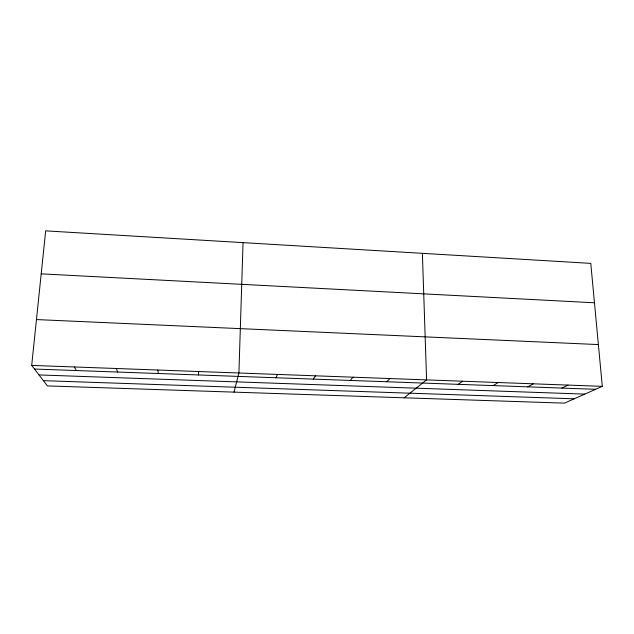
<?xml version="1.0" encoding="UTF-8"?>
<svg xmlns="http://www.w3.org/2000/svg" width="634" height="634" viewBox="0 0 634 634"><rect width="100%" height="100%" fill="white"/><g stroke="black" fill="none" stroke-linecap="round" stroke-linejoin="round"><path stroke-width="0.95" d="M243.052 242.632L238.915 372.998L234.009 392.121M198.466 374.956L198.648 371.524M31.7 365.398L45.664 230.863L590.769 263.372L602.3 386.344L564.434 403.137L47.407 385.908L31.7 365.398L602.3 386.344M275.948 377.753L277.47 374.417M313.347 379.1L315.502 375.811M350.253 380.432L353.027 377.19M386.677 381.747L390.053 378.553M404.151 397.795L426.595 379.893L422.387 253.331M458.128 384.331L462.654 381.216M493.165 385.599L498.245 382.524M527.757 386.843L533.376 383.808M561.906 388.079L568.064 385.084M39.007 374.932L584.786 394.11M43.389 380.662L574.19 398.81M34.49 369.036L595.635 389.3M36.455 319.568L598.385 344.571M41.202 273.848L594.462 302.783M74.344 366.959L76.357 370.549M116.371 368.505L117.631 372.039M157.803 370.026L158.334 373.505"/></g></svg>
